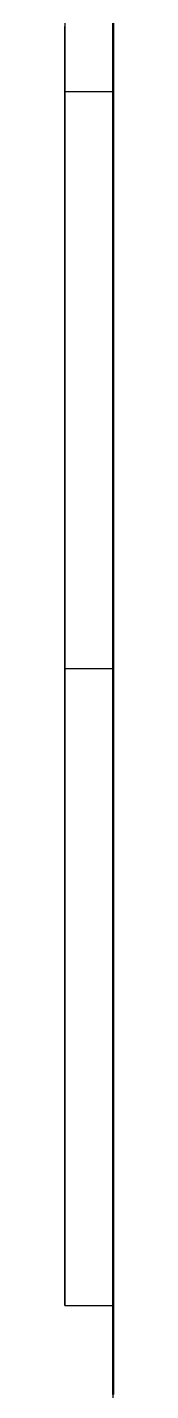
# Model space of a CAD drawing. Header units: millimetres. Extents: x 0 to 594, y 0 to 420.
# Drawn here: x 121 to 121.5, y 200.99 to 215.17 of the extents above; entities that cross this region are included whole.
import ezdxf

# ---------------------------------------------------------------- set-up
doc = ezdxf.new("R2010")
doc.units = ezdxf.units.MM
doc.linetypes.add('ISO02-TRAZOS', pattern=[3.75, 3, -0.75])
doc.layers.add('01-VISIBLE', color=7, linetype='CONTINUOUS', lineweight=50)
doc.layers.add('02-OCULTA', color=4, linetype='ISO02-TRAZOS', lineweight=25)

msp = doc.modelspace()

# ---------------------------------------------------------------- linework, layer by layer
at = {"layer": '01-VISIBLE'}
for points in [[(121.5, 215.211), (121.5, 215.16), (121.5, 215.11), (121.5, 215.06), (121.5, 215.01), (121.5, 214.96), (121.5, 214.91), (121.5, 214.86), (121.5, 214.809), (121.5, 214.759), (121.5, 214.709), (121.5, 214.659), (121.5, 214.609), (121.5, 214.559), (121.5, 214.509), (121.5, 214.458), (121.5, 214.408), (121.5, 214.358), (121.5, 214.308), (121.5, 214.258), (121.5, 214.208), (121.5, 214.158), (121.5, 214.107), (121.5, 214.057), (121.5, 214.007), (121.5, 213.957), (121.5, 213.907), (121.5, 213.857), (121.5, 213.807), (121.5, 213.756), (121.5, 213.706), (121.5, 213.656), (121.5, 213.606), (121.5, 213.556), (121.5, 213.506), (121.5, 213.456), (121.5, 213.405), (121.5, 213.355), (121.5, 213.305), (121.5, 213.255), (121.5, 213.205), (121.5, 213.155), (121.5, 213.105), (121.5, 213.054), (121.5, 213.004), (121.5, 212.954), (121.5, 212.904), (121.5, 212.854), (121.5, 212.804), (121.5, 212.754), (121.5, 212.703), (121.5, 212.653), (121.5, 212.603), (121.5, 212.553), (121.5, 212.503), (121.5, 212.453), (121.5, 212.403), (121.5, 212.352), (121.5, 212.302), (121.5, 212.252), (121.5, 212.202), (121.5, 212.152), (121.5, 212.102), (121.5, 212.052), (121.5, 212.001), (121.5, 211.951), (121.5, 211.901), (121.5, 211.851), (121.5, 211.801), (121.5, 211.751), (121.5, 211.701), (121.5, 211.65), (121.5, 211.6), (121.5, 211.55), (121.5, 211.5)], [(121.5, 211.5), (121.5, 211.45), (121.5, 211.4), (121.5, 211.35), (121.5, 211.3), (121.5, 211.25), (121.5, 211.2), (121.5, 211.15), (121.5, 211.1), (121.5, 211.05), (121.5, 211), (121.5, 210.95), (121.5, 210.9), (121.5, 210.85), (121.5, 210.8), (121.5, 210.75), (121.5, 210.7), (121.5, 210.65), (121.5, 210.6), (121.5, 210.55), (121.5, 210.5), (121.5, 210.45), (121.5, 210.4), (121.5, 210.35), (121.5, 210.3), (121.5, 210.25), (121.5, 210.2), (121.5, 210.15), (121.5, 210.1), (121.5, 210.05), (121.5, 210), (121.5, 209.95), (121.5, 209.9), (121.5, 209.85), (121.5, 209.8), (121.5, 209.75), (121.5, 209.7), (121.5, 209.65), (121.5, 209.6), (121.5, 209.55), (121.5, 209.5), (121.5, 209.45), (121.5, 209.4), (121.5, 209.35), (121.5, 209.3), (121.5, 209.25), (121.5, 209.2), (121.5, 209.15), (121.5, 209.1), (121.5, 209.05), (121.5, 209), (121.5, 208.95), (121.5, 208.9), (121.5, 208.85), (121.5, 208.8), (121.5, 208.75), (121.5, 208.7), (121.5, 208.65), (121.5, 208.6), (121.5, 208.55), (121.5, 208.5), (121.5, 208.45), (121.5, 208.4), (121.5, 208.35), (121.5, 208.3), (121.5, 208.25), (121.5, 208.2), (121.5, 208.15), (121.5, 208.1), (121.5, 208.05), (121.5, 208), (121.5, 207.95), (121.5, 207.9), (121.5, 207.85), (121.5, 207.8), (121.5, 207.75), (121.5, 207.7), (121.5, 207.65), (121.5, 207.6), (121.5, 207.55), (121.5, 207.5), (121.5, 207.45), (121.5, 207.4), (121.5, 207.35), (121.5, 207.3), (121.5, 207.25), (121.5, 207.2), (121.5, 207.15), (121.5, 207.1), (121.5, 207.05), (121.5, 207), (121.5, 206.95), (121.5, 206.9), (121.5, 206.85), (121.5, 206.8), (121.5, 206.75), (121.5, 206.7), (121.5, 206.65), (121.5, 206.6), (121.5, 206.55), (121.5, 206.5), (121.5, 206.45), (121.5, 206.4), (121.5, 206.35), (121.5, 206.3), (121.5, 206.25), (121.5, 206.2), (121.5, 206.15), (121.5, 206.1), (121.5, 206.05), (121.5, 206), (121.5, 205.95), (121.5, 205.9), (121.5, 205.85), (121.5, 205.8), (121.5, 205.75), (121.5, 205.7), (121.5, 205.65), (121.5, 205.6), (121.5, 205.55), (121.5, 205.5), (121.5, 205.45), (121.5, 205.4), (121.5, 205.35), (121.5, 205.3), (121.5, 205.25), (121.5, 205.2), (121.5, 205.15), (121.5, 205.1), (121.5, 205.05), (121.5, 205), (121.5, 204.95), (121.5, 204.9), (121.5, 204.85), (121.5, 204.8), (121.5, 204.75), (121.5, 204.7), (121.5, 204.65), (121.5, 204.6), (121.5, 204.55), (121.5, 204.5), (121.5, 204.45), (121.5, 204.4), (121.5, 204.35), (121.5, 204.3), (121.5, 204.25), (121.5, 204.2), (121.5, 204.15), (121.5, 204.1), (121.5, 204.05), (121.5, 204), (121.5, 203.95), (121.5, 203.9), (121.5, 203.85), (121.5, 203.8), (121.5, 203.75), (121.5, 203.7), (121.5, 203.65), (121.5, 203.6), (121.5, 203.55), (121.5, 203.5), (121.5, 203.45), (121.5, 203.4), (121.5, 203.35), (121.5, 203.3), (121.5, 203.25), (121.5, 203.2), (121.5, 203.15), (121.5, 203.1), (121.5, 203.05), (121.5, 203), (121.5, 202.95), (121.5, 202.9), (121.5, 202.85), (121.5, 202.8), (121.5, 202.75), (121.5, 202.7), (121.5, 202.65), (121.5, 202.6), (121.5, 202.55), (121.5, 202.5), (121.5, 202.45), (121.5, 202.4), (121.5, 202.35), (121.5, 202.3), (121.5, 202.25), (121.5, 202.2), (121.5, 202.15), (121.5, 202.1), (121.5, 202.05), (121.5, 202), (121.5, 201.95), (121.5, 201.9), (121.5, 201.85), (121.5, 201.8), (121.5, 201.75), (121.5, 201.7), (121.5, 201.65), (121.5, 201.6), (121.5, 201.55), (121.5, 201.5), (121.5, 201.45), (121.5, 201.4), (121.5, 201.35), (121.5, 201.3), (121.5, 201.25), (121.5, 201.2), (121.5, 201.15), (121.5, 201.1), (121.5, 201.05), (121.5, 201), (121.5, 200.95)]]:
    msp.add_lwpolyline(points, dxfattribs=at)
at = {"layer": '02-OCULTA'}
for p, q in [((121, 214.5), (121.5, 214.5)), ((121, 208.5), (121.5, 208.5)), ((121, 201.875), (121.5, 201.875))]:
    msp.add_line(p, q, dxfattribs=at)
for points in [[(121, 215.21), (121, 215.16), (121, 215.109), (121, 215.059), (121, 215.009), (121, 214.959), (121, 214.909), (121, 214.859), (121, 214.809), (121, 214.758), (121, 214.708), (121, 214.658), (121, 214.608), (121, 214.558), (121, 214.508), (121, 214.458), (121, 214.408), (121, 214.357), (121, 214.307), (121, 214.257), (121, 214.207), (121, 214.157), (121, 214.107), (121, 214.057), (121, 214.007), (121, 213.956), (121, 213.906), (121, 213.856), (121, 213.806), (121, 213.756), (121, 213.706), (121, 213.656), (121, 213.605), (121, 213.555), (121, 213.505), (121, 213.455), (121, 213.405), (121, 213.355), (121, 213.305), (121, 213.255), (121, 213.204), (121, 213.154), (121, 213.104), (121, 213.054), (121, 213.004), (121, 212.954), (121, 212.904), (121, 212.854), (121, 212.803), (121, 212.753), (121, 212.703), (121, 212.653), (121, 212.603), (121, 212.553), (121, 212.503), (121, 212.452), (121, 212.402), (121, 212.352), (121, 212.302), (121, 212.252), (121, 212.202), (121, 212.152), (121, 212.102), (121, 212.051), (121, 212.001), (121, 211.951), (121, 211.901), (121, 211.851), (121, 211.801), (121, 211.751), (121, 211.701), (121, 211.65), (121, 211.6), (121, 211.55), (121, 211.5)], [(121, 201.875), (121, 201.925), (121, 201.975), (121, 202.025), (121, 202.075), (121, 202.125), (121, 202.175), (121, 202.225), (121, 202.275), (121, 202.325), (121, 202.375), (121, 202.425), (121, 202.475), (121, 202.525), (121, 202.575), (121, 202.625), (121, 202.675), (121, 202.725), (121, 202.775), (121, 202.825), (121, 202.875), (121, 202.925), (121, 202.975), (121, 203.025), (121, 203.075), (121, 203.125), (121, 203.175), (121, 203.225), (121, 203.275), (121, 203.325), (121, 203.375), (121, 203.425), (121, 203.475), (121, 203.525), (121, 203.575), (121, 203.625), (121, 203.675), (121, 203.725), (121, 203.775), (121, 203.825), (121, 203.875), (121, 203.925), (121, 203.975), (121, 204.025), (121, 204.075), (121, 204.125), (121, 204.175), (121, 204.225), (121, 204.275), (121, 204.325), (121, 204.375), (121, 204.425), (121, 204.475), (121, 204.525), (121, 204.575), (121, 204.625), (121, 204.675), (121, 204.725), (121, 204.775), (121, 204.825), (121, 204.875), (121, 204.925), (121, 204.975), (121, 205.025), (121, 205.075), (121, 205.125), (121, 205.175), (121, 205.225), (121, 205.275), (121, 205.325), (121, 205.375), (121, 205.425), (121, 205.475), (121, 205.525), (121, 205.575), (121, 205.625), (121, 205.675), (121, 205.725), (121, 205.775), (121, 205.825), (121, 205.875), (121, 205.925), (121, 205.975), (121, 206.025), (121, 206.075), (121, 206.125), (121, 206.175), (121, 206.225), (121, 206.275), (121, 206.325), (121, 206.375), (121, 206.425), (121, 206.475), (121, 206.525), (121, 206.575), (121, 206.625), (121, 206.675), (121, 206.725), (121, 206.775), (121, 206.825), (121, 206.875), (121, 206.925), (121, 206.975), (121, 207.025), (121, 207.075), (121, 207.125), (121, 207.175), (121, 207.225), (121, 207.275), (121, 207.325), (121, 207.375), (121, 207.425), (121, 207.475), (121, 207.525), (121, 207.575), (121, 207.625), (121, 207.675), (121, 207.725), (121, 207.775), (121, 207.825), (121, 207.875), (121, 207.925), (121, 207.975), (121, 208.025), (121, 208.075), (121, 208.125), (121, 208.175), (121, 208.225), (121, 208.275), (121, 208.325), (121, 208.375), (121, 208.425), (121, 208.475), (121, 208.525), (121, 208.575), (121, 208.625), (121, 208.675), (121, 208.725), (121, 208.775), (121, 208.825), (121, 208.875), (121, 208.925), (121, 208.975), (121, 209.025), (121, 209.075), (121, 209.125), (121, 209.175), (121, 209.225), (121, 209.275), (121, 209.325), (121, 209.375), (121, 209.425), (121, 209.475), (121, 209.525), (121, 209.575), (121, 209.625), (121, 209.675), (121, 209.725), (121, 209.775), (121, 209.825), (121, 209.875), (121, 209.925), (121, 209.975), (121, 210.025), (121, 210.075), (121, 210.125), (121, 210.175), (121, 210.225), (121, 210.275), (121, 210.325), (121, 210.375), (121, 210.425), (121, 210.475), (121, 210.525), (121, 210.575), (121, 210.625), (121, 210.675), (121, 210.725), (121, 210.775), (121, 210.825), (121, 210.875), (121, 210.925), (121, 210.975), (121, 211.025), (121, 211.075), (121, 211.125), (121, 211.175), (121, 211.225), (121, 211.275), (121, 211.325), (121, 211.375), (121, 211.425), (121, 211.475), (121, 211.525), (121, 211.575), (121, 211.625), (121, 211.675), (121, 211.725), (121, 211.775), (121, 211.825), (121, 211.875), (121, 211.925), (121, 211.975), (121, 212.025), (121, 212.075), (121, 212.125), (121, 212.175), (121, 212.225), (121, 212.275), (121, 212.325), (121, 212.375), (121, 212.425), (121, 212.475), (121, 212.525), (121, 212.575), (121, 212.625), (121, 212.675), (121, 212.725), (121, 212.775), (121, 212.825), (121, 212.875), (121, 212.925), (121, 212.975), (121, 213.025), (121, 213.075), (121, 213.125), (121, 213.175), (121, 213.225), (121, 213.275), (121, 213.325), (121, 213.375), (121, 213.425), (121, 213.475), (121, 213.525), (121, 213.575), (121, 213.625), (121, 213.675), (121, 213.725), (121, 213.775), (121, 213.825), (121, 213.875), (121, 213.925), (121, 213.975), (121, 214.025), (121, 214.075), (121, 214.125), (121, 214.175), (121, 214.225), (121, 214.275), (121, 214.325), (121, 214.375), (121, 214.425), (121, 214.475), (121, 214.525), (121, 214.575), (121, 214.625), (121, 214.675), (121, 214.725), (121, 214.775), (121, 214.825), (121, 214.875), (121, 214.925), (121, 214.975), (121, 215.025), (121, 215.075), (121, 215.125), (121, 215.175)], [(121.5, 215.21), (121.5, 215.16), (121.5, 215.109), (121.5, 215.059), (121.5, 215.009), (121.5, 214.959), (121.5, 214.909), (121.5, 214.859), (121.5, 214.809), (121.5, 214.758), (121.5, 214.708), (121.5, 214.658), (121.5, 214.608), (121.5, 214.558), (121.5, 214.508), (121.5, 214.458), (121.5, 214.408), (121.5, 214.357), (121.5, 214.307), (121.5, 214.257), (121.5, 214.207), (121.5, 214.157), (121.5, 214.107), (121.5, 214.057), (121.5, 214.007), (121.5, 213.956), (121.5, 213.906), (121.5, 213.856), (121.5, 213.806), (121.5, 213.756), (121.5, 213.706), (121.5, 213.656), (121.5, 213.605), (121.5, 213.555), (121.5, 213.505), (121.5, 213.455), (121.5, 213.405), (121.5, 213.355), (121.5, 213.305), (121.5, 213.255), (121.5, 213.204), (121.5, 213.154), (121.5, 213.104), (121.5, 213.054), (121.5, 213.004), (121.5, 212.954), (121.5, 212.904), (121.5, 212.854), (121.5, 212.803), (121.5, 212.753), (121.5, 212.703), (121.5, 212.653), (121.5, 212.603), (121.5, 212.553), (121.5, 212.503), (121.5, 212.452), (121.5, 212.402), (121.5, 212.352), (121.5, 212.302), (121.5, 212.252), (121.5, 212.202), (121.5, 212.152), (121.5, 212.102), (121.5, 212.051), (121.5, 212.001), (121.5, 211.951), (121.5, 211.901), (121.5, 211.851), (121.5, 211.801), (121.5, 211.751), (121.5, 211.701), (121.5, 211.65), (121.5, 211.6), (121.5, 211.55), (121.5, 211.5)], [(121.5, 200.912), (121.5, 201), (121.5, 201.087), (121.5, 201.175), (121.5, 201.262), (121.5, 201.35), (121.5, 201.437), (121.5, 201.525), (121.5, 201.612), (121.5, 201.7), (121.5, 201.787), (121.5, 201.875), (121.5, 201.962), (121.5, 202.05), (121.5, 202.137), (121.5, 202.225), (121.5, 202.312), (121.5, 202.4), (121.5, 202.487), (121.5, 202.575), (121.5, 202.662), (121.5, 202.75), (121.5, 202.837), (121.5, 202.925), (121.5, 203.012), (121.5, 203.1), (121.5, 203.187), (121.5, 203.275), (121.5, 203.362), (121.5, 203.45), (121.5, 203.537), (121.5, 203.625), (121.5, 203.712), (121.5, 203.8), (121.5, 203.887), (121.5, 203.975), (121.5, 204.062), (121.5, 204.15), (121.5, 204.237), (121.5, 204.325), (121.5, 204.412), (121.5, 204.5), (121.5, 204.587), (121.5, 204.675), (121.5, 204.762), (121.5, 204.85), (121.5, 204.937), (121.5, 205.025), (121.5, 205.112), (121.5, 205.2), (121.5, 205.287), (121.5, 205.375), (121.5, 205.462), (121.5, 205.55), (121.5, 205.637), (121.5, 205.725), (121.5, 205.812), (121.5, 205.9), (121.5, 205.987), (121.5, 206.075), (121.5, 206.162), (121.5, 206.25), (121.5, 206.337), (121.5, 206.425), (121.5, 206.512), (121.5, 206.6), (121.5, 206.687), (121.5, 206.775), (121.5, 206.862), (121.5, 206.95), (121.5, 207.037), (121.5, 207.125), (121.5, 207.212), (121.5, 207.3), (121.5, 207.387), (121.5, 207.475), (121.5, 207.562), (121.5, 207.65), (121.5, 207.737), (121.5, 207.825), (121.5, 207.912), (121.5, 208), (121.5, 208.087), (121.5, 208.175), (121.5, 208.262), (121.5, 208.35), (121.5, 208.437), (121.5, 208.525), (121.5, 208.612), (121.5, 208.7), (121.5, 208.787), (121.5, 208.875), (121.5, 208.962), (121.5, 209.05), (121.5, 209.137), (121.5, 209.225), (121.5, 209.312), (121.5, 209.4), (121.5, 209.487), (121.5, 209.575), (121.5, 209.662), (121.5, 209.75), (121.5, 209.837), (121.5, 209.925), (121.5, 210.012), (121.5, 210.1), (121.5, 210.187), (121.5, 210.275), (121.5, 210.362), (121.5, 210.45), (121.5, 210.537), (121.5, 210.625), (121.5, 210.712), (121.5, 210.8), (121.5, 210.887), (121.5, 210.975), (121.5, 211.062), (121.5, 211.15), (121.5, 211.237), (121.5, 211.325), (121.5, 211.412), (121.5, 211.5), (121.5, 211.587), (121.5, 211.675), (121.5, 211.762), (121.5, 211.85), (121.5, 211.937), (121.5, 212.025), (121.5, 212.112), (121.5, 212.2), (121.5, 212.287), (121.5, 212.375), (121.5, 212.462), (121.5, 212.55), (121.5, 212.637), (121.5, 212.725), (121.5, 212.812), (121.5, 212.9), (121.5, 212.987), (121.5, 213.075), (121.5, 213.162), (121.5, 213.25), (121.5, 213.337), (121.5, 213.425), (121.5, 213.512), (121.5, 213.6), (121.5, 213.687), (121.5, 213.775), (121.5, 213.862), (121.5, 213.95), (121.5, 214.037), (121.5, 214.125), (121.5, 214.212), (121.5, 214.3), (121.5, 214.387), (121.5, 214.475), (121.5, 214.562), (121.5, 214.65), (121.5, 214.737), (121.5, 214.825), (121.5, 214.912), (121.5, 215), (121.5, 215.087), (121.5, 215.175)], [(121.5, 201.875), (121.5, 201.925), (121.5, 201.975), (121.5, 202.025), (121.5, 202.075), (121.5, 202.125), (121.5, 202.175), (121.5, 202.225), (121.5, 202.275), (121.5, 202.325), (121.5, 202.375), (121.5, 202.425), (121.5, 202.475), (121.5, 202.525), (121.5, 202.575), (121.5, 202.625), (121.5, 202.675), (121.5, 202.725), (121.5, 202.775), (121.5, 202.825), (121.5, 202.875), (121.5, 202.925), (121.5, 202.975), (121.5, 203.025), (121.5, 203.075), (121.5, 203.125), (121.5, 203.175), (121.5, 203.225), (121.5, 203.275), (121.5, 203.325), (121.5, 203.375), (121.5, 203.425), (121.5, 203.475), (121.5, 203.525), (121.5, 203.575), (121.5, 203.625), (121.5, 203.675), (121.5, 203.725), (121.5, 203.775), (121.5, 203.825), (121.5, 203.875), (121.5, 203.925), (121.5, 203.975), (121.5, 204.025), (121.5, 204.075), (121.5, 204.125), (121.5, 204.175), (121.5, 204.225), (121.5, 204.275), (121.5, 204.325), (121.5, 204.375), (121.5, 204.425), (121.5, 204.475), (121.5, 204.525), (121.5, 204.575), (121.5, 204.625), (121.5, 204.675), (121.5, 204.725), (121.5, 204.775), (121.5, 204.825), (121.5, 204.875), (121.5, 204.925), (121.5, 204.975), (121.5, 205.025), (121.5, 205.075), (121.5, 205.125), (121.5, 205.175), (121.5, 205.225), (121.5, 205.275), (121.5, 205.325), (121.5, 205.375), (121.5, 205.425), (121.5, 205.475), (121.5, 205.525), (121.5, 205.575), (121.5, 205.625), (121.5, 205.675), (121.5, 205.725), (121.5, 205.775), (121.5, 205.825), (121.5, 205.875), (121.5, 205.925), (121.5, 205.975), (121.5, 206.025), (121.5, 206.075), (121.5, 206.125), (121.5, 206.175), (121.5, 206.225), (121.5, 206.275), (121.5, 206.325), (121.5, 206.375), (121.5, 206.425), (121.5, 206.475), (121.5, 206.525), (121.5, 206.575), (121.5, 206.625), (121.5, 206.675), (121.5, 206.725), (121.5, 206.775), (121.5, 206.825), (121.5, 206.875), (121.5, 206.925), (121.5, 206.975), (121.5, 207.025), (121.5, 207.075), (121.5, 207.125), (121.5, 207.175), (121.5, 207.225), (121.5, 207.275), (121.5, 207.325), (121.5, 207.375), (121.5, 207.425), (121.5, 207.475), (121.5, 207.525), (121.5, 207.575), (121.5, 207.625), (121.5, 207.675), (121.5, 207.725), (121.5, 207.775), (121.5, 207.825), (121.5, 207.875), (121.5, 207.925), (121.5, 207.975), (121.5, 208.025), (121.5, 208.075), (121.5, 208.125), (121.5, 208.175), (121.5, 208.225), (121.5, 208.275), (121.5, 208.325), (121.5, 208.375), (121.5, 208.425), (121.5, 208.475), (121.5, 208.525), (121.5, 208.575), (121.5, 208.625), (121.5, 208.675), (121.5, 208.725), (121.5, 208.775), (121.5, 208.825), (121.5, 208.875), (121.5, 208.925), (121.5, 208.975), (121.5, 209.025), (121.5, 209.075), (121.5, 209.125), (121.5, 209.175), (121.5, 209.225), (121.5, 209.275), (121.5, 209.325), (121.5, 209.375), (121.5, 209.425), (121.5, 209.475), (121.5, 209.525), (121.5, 209.575), (121.5, 209.625), (121.5, 209.675), (121.5, 209.725), (121.5, 209.775), (121.5, 209.825), (121.5, 209.875), (121.5, 209.925), (121.5, 209.975), (121.5, 210.025), (121.5, 210.075), (121.5, 210.125), (121.5, 210.175), (121.5, 210.225), (121.5, 210.275), (121.5, 210.325), (121.5, 210.375), (121.5, 210.425), (121.5, 210.475), (121.5, 210.525), (121.5, 210.575), (121.5, 210.625), (121.5, 210.675), (121.5, 210.725), (121.5, 210.775), (121.5, 210.825), (121.5, 210.875), (121.5, 210.925), (121.5, 210.975), (121.5, 211.025), (121.5, 211.075), (121.5, 211.125), (121.5, 211.175), (121.5, 211.225), (121.5, 211.275), (121.5, 211.325), (121.5, 211.375), (121.5, 211.425), (121.5, 211.475), (121.5, 211.525), (121.5, 211.575), (121.5, 211.625), (121.5, 211.675), (121.5, 211.725), (121.5, 211.775), (121.5, 211.825), (121.5, 211.875), (121.5, 211.925), (121.5, 211.975), (121.5, 212.025), (121.5, 212.075), (121.5, 212.125), (121.5, 212.175), (121.5, 212.225), (121.5, 212.275), (121.5, 212.325), (121.5, 212.375), (121.5, 212.425), (121.5, 212.475), (121.5, 212.525), (121.5, 212.575), (121.5, 212.625), (121.5, 212.675), (121.5, 212.725), (121.5, 212.775), (121.5, 212.825), (121.5, 212.875), (121.5, 212.925), (121.5, 212.975), (121.5, 213.025), (121.5, 213.075), (121.5, 213.125), (121.5, 213.175), (121.5, 213.225), (121.5, 213.275), (121.5, 213.325), (121.5, 213.375), (121.5, 213.425), (121.5, 213.475), (121.5, 213.525), (121.5, 213.575), (121.5, 213.625), (121.5, 213.675), (121.5, 213.725), (121.5, 213.775), (121.5, 213.825), (121.5, 213.875), (121.5, 213.925), (121.5, 213.975), (121.5, 214.025), (121.5, 214.075), (121.5, 214.125), (121.5, 214.175), (121.5, 214.225), (121.5, 214.275), (121.5, 214.325), (121.5, 214.375), (121.5, 214.425), (121.5, 214.475), (121.5, 214.525), (121.5, 214.575), (121.5, 214.625), (121.5, 214.675), (121.5, 214.725), (121.5, 214.775), (121.5, 214.825), (121.5, 214.875), (121.5, 214.925), (121.5, 214.975), (121.5, 215.025), (121.5, 215.075), (121.5, 215.125), (121.5, 215.175)], [(121, 208.5), (121, 208.55), (121, 208.6), (121, 208.65), (121, 208.7), (121, 208.75), (121, 208.8), (121, 208.85), (121, 208.9), (121, 208.95), (121, 209), (121, 209.05), (121, 209.1), (121, 209.15), (121, 209.2), (121, 209.25), (121, 209.3), (121, 209.35), (121, 209.4), (121, 209.45), (121, 209.5), (121, 209.55), (121, 209.6), (121, 209.65), (121, 209.7), (121, 209.75), (121, 209.8), (121, 209.85), (121, 209.9), (121, 209.95), (121, 210), (121, 210.05), (121, 210.1), (121, 210.15), (121, 210.2), (121, 210.25), (121, 210.3), (121, 210.35), (121, 210.4), (121, 210.45), (121, 210.5), (121, 210.55), (121, 210.6), (121, 210.65), (121, 210.7), (121, 210.75), (121, 210.8), (121, 210.85), (121, 210.9), (121, 210.95), (121, 211), (121, 211.05), (121, 211.1), (121, 211.15), (121, 211.2), (121, 211.25), (121, 211.3), (121, 211.35), (121, 211.4), (121, 211.45), (121, 211.5), (121, 211.55), (121, 211.6), (121, 211.65), (121, 211.7), (121, 211.75), (121, 211.8), (121, 211.85), (121, 211.9), (121, 211.95), (121, 212), (121, 212.05), (121, 212.1), (121, 212.15), (121, 212.2), (121, 212.25), (121, 212.3), (121, 212.35), (121, 212.4), (121, 212.45), (121, 212.5), (121, 212.55), (121, 212.6), (121, 212.65), (121, 212.7), (121, 212.75), (121, 212.8), (121, 212.85), (121, 212.9), (121, 212.95), (121, 213), (121, 213.05), (121, 213.1), (121, 213.15), (121, 213.2), (121, 213.25), (121, 213.3), (121, 213.35), (121, 213.4), (121, 213.45), (121, 213.5), (121, 213.55), (121, 213.6), (121, 213.65), (121, 213.7), (121, 213.75), (121, 213.8), (121, 213.85), (121, 213.9), (121, 213.95), (121, 214), (121, 214.05), (121, 214.1), (121, 214.15), (121, 214.2), (121, 214.25), (121, 214.3), (121, 214.35), (121, 214.4), (121, 214.45), (121, 214.5)], [(121, 214.5), (121, 214.45), (121, 214.4), (121, 214.35), (121, 214.3), (121, 214.25), (121, 214.2), (121, 214.15), (121, 214.1), (121, 214.05), (121, 214), (121, 213.95), (121, 213.9), (121, 213.85), (121, 213.8), (121, 213.75), (121, 213.7), (121, 213.65), (121, 213.6), (121, 213.55), (121, 213.5), (121, 213.45), (121, 213.4), (121, 213.35), (121, 213.3), (121, 213.25), (121, 213.2), (121, 213.15), (121, 213.1), (121, 213.05), (121, 213), (121, 212.95), (121, 212.9), (121, 212.85), (121, 212.8), (121, 212.75), (121, 212.7), (121, 212.65), (121, 212.6), (121, 212.55), (121, 212.5), (121, 212.45), (121, 212.4), (121, 212.35), (121, 212.3), (121, 212.25), (121, 212.2), (121, 212.15), (121, 212.1), (121, 212.05), (121, 212), (121, 211.95), (121, 211.9), (121, 211.85), (121, 211.8), (121, 211.75), (121, 211.7), (121, 211.65), (121, 211.6), (121, 211.55), (121, 211.5)], [(121.5, 208.5), (121.5, 208.55), (121.5, 208.6), (121.5, 208.65), (121.5, 208.7), (121.5, 208.75), (121.5, 208.8), (121.5, 208.85), (121.5, 208.9), (121.5, 208.95), (121.5, 209), (121.5, 209.05), (121.5, 209.1), (121.5, 209.15), (121.5, 209.2), (121.5, 209.25), (121.5, 209.3), (121.5, 209.35), (121.5, 209.4), (121.5, 209.45), (121.5, 209.5), (121.5, 209.55), (121.5, 209.6), (121.5, 209.65), (121.5, 209.7), (121.5, 209.75), (121.5, 209.8), (121.5, 209.85), (121.5, 209.9), (121.5, 209.95), (121.5, 210), (121.5, 210.05), (121.5, 210.1), (121.5, 210.15), (121.5, 210.2), (121.5, 210.25), (121.5, 210.3), (121.5, 210.35), (121.5, 210.4), (121.5, 210.45), (121.5, 210.5), (121.5, 210.55), (121.5, 210.6), (121.5, 210.65), (121.5, 210.7), (121.5, 210.75), (121.5, 210.8), (121.5, 210.85), (121.5, 210.9), (121.5, 210.95), (121.5, 211), (121.5, 211.05), (121.5, 211.1), (121.5, 211.15), (121.5, 211.2), (121.5, 211.25), (121.5, 211.3), (121.5, 211.35), (121.5, 211.4), (121.5, 211.45), (121.5, 211.5), (121.5, 211.55), (121.5, 211.6), (121.5, 211.65), (121.5, 211.7), (121.5, 211.75), (121.5, 211.8), (121.5, 211.85), (121.5, 211.9), (121.5, 211.95), (121.5, 212), (121.5, 212.05), (121.5, 212.1), (121.5, 212.15), (121.5, 212.2), (121.5, 212.25), (121.5, 212.3), (121.5, 212.35), (121.5, 212.4), (121.5, 212.45), (121.5, 212.5), (121.5, 212.55), (121.5, 212.6), (121.5, 212.65), (121.5, 212.7), (121.5, 212.75), (121.5, 212.8), (121.5, 212.85), (121.5, 212.9), (121.5, 212.95), (121.5, 213), (121.5, 213.05), (121.5, 213.1), (121.5, 213.15), (121.5, 213.2), (121.5, 213.25), (121.5, 213.3), (121.5, 213.35), (121.5, 213.4), (121.5, 213.45), (121.5, 213.5), (121.5, 213.55), (121.5, 213.6), (121.5, 213.65), (121.5, 213.7), (121.5, 213.75), (121.5, 213.8), (121.5, 213.85), (121.5, 213.9), (121.5, 213.95), (121.5, 214), (121.5, 214.05), (121.5, 214.1), (121.5, 214.15), (121.5, 214.2), (121.5, 214.25), (121.5, 214.3), (121.5, 214.35), (121.5, 214.4), (121.5, 214.45), (121.5, 214.5)], [(121.5, 214.5), (121.5, 214.45), (121.5, 214.4), (121.5, 214.35), (121.5, 214.3), (121.5, 214.25), (121.5, 214.2), (121.5, 214.15), (121.5, 214.1), (121.5, 214.05), (121.5, 214), (121.5, 213.95), (121.5, 213.9), (121.5, 213.85), (121.5, 213.8), (121.5, 213.75), (121.5, 213.7), (121.5, 213.65), (121.5, 213.6), (121.5, 213.55), (121.5, 213.5), (121.5, 213.45), (121.5, 213.4), (121.5, 213.35), (121.5, 213.3), (121.5, 213.25), (121.5, 213.2), (121.5, 213.15), (121.5, 213.1), (121.5, 213.05), (121.5, 213), (121.5, 212.95), (121.5, 212.9), (121.5, 212.85), (121.5, 212.8), (121.5, 212.75), (121.5, 212.7), (121.5, 212.65), (121.5, 212.6), (121.5, 212.55), (121.5, 212.5), (121.5, 212.45), (121.5, 212.4), (121.5, 212.35), (121.5, 212.3), (121.5, 212.25), (121.5, 212.2), (121.5, 212.15), (121.5, 212.1), (121.5, 212.05), (121.5, 212), (121.5, 211.95), (121.5, 211.9), (121.5, 211.85), (121.5, 211.8), (121.5, 211.75), (121.5, 211.7), (121.5, 211.65), (121.5, 211.6), (121.5, 211.55), (121.5, 211.5)], [(121, 211.5), (121, 211.45), (121, 211.4), (121, 211.35), (121, 211.299), (121, 211.249), (121, 211.199), (121, 211.149), (121, 211.099), (121, 211.049), (121, 210.999), (121, 210.949), (121, 210.898), (121, 210.848), (121, 210.798), (121, 210.748), (121, 210.698), (121, 210.648), (121, 210.598), (121, 210.548), (121, 210.497), (121, 210.447), (121, 210.397), (121, 210.347), (121, 210.297), (121, 210.247), (121, 210.197), (121, 210.146), (121, 210.096), (121, 210.046), (121, 209.996), (121, 209.946), (121, 209.896), (121, 209.846), (121, 209.796), (121, 209.745), (121, 209.695), (121, 209.645), (121, 209.595), (121, 209.545), (121, 209.495), (121, 209.445), (121, 209.395), (121, 209.344), (121, 209.294), (121, 209.244), (121, 209.194), (121, 209.144), (121, 209.094), (121, 209.044), (121, 208.993), (121, 208.943), (121, 208.893), (121, 208.843), (121, 208.793), (121, 208.743), (121, 208.693), (121, 208.643), (121, 208.592), (121, 208.542), (121, 208.492), (121, 208.442), (121, 208.392), (121, 208.342), (121, 208.292), (121, 208.242), (121, 208.191), (121, 208.141), (121, 208.091), (121, 208.041), (121, 207.991), (121, 207.941), (121, 207.891), (121, 207.84), (121, 207.79), (121, 207.74), (121, 207.69), (121, 207.64), (121, 207.59), (121, 207.54), (121, 207.49), (121, 207.439), (121, 207.389), (121, 207.339), (121, 207.289), (121, 207.239), (121, 207.189), (121, 207.139), (121, 207.089), (121, 207.038), (121, 206.988), (121, 206.938), (121, 206.888), (121, 206.838), (121, 206.788), (121, 206.738), (121, 206.687), (121, 206.637), (121, 206.587), (121, 206.537), (121, 206.487), (121, 206.437), (121, 206.387), (121, 206.337), (121, 206.286), (121, 206.236), (121, 206.186), (121, 206.136), (121, 206.086), (121, 206.036), (121, 205.986), (121, 205.936), (121, 205.885), (121, 205.835), (121, 205.785), (121, 205.735), (121, 205.685), (121, 205.635), (121, 205.585), (121, 205.535), (121, 205.484), (121, 205.434), (121, 205.384), (121, 205.334), (121, 205.284), (121, 205.234), (121, 205.184), (121, 205.133), (121, 205.083), (121, 205.033), (121, 204.983), (121, 204.933), (121, 204.883), (121, 204.833), (121, 204.783), (121, 204.732), (121, 204.682), (121, 204.632), (121, 204.582), (121, 204.532), (121, 204.482), (121, 204.432), (121, 204.382), (121, 204.331), (121, 204.281), (121, 204.231), (121, 204.181), (121, 204.131), (121, 204.081), (121, 204.031), (121, 203.98), (121, 203.93), (121, 203.88), (121, 203.83), (121, 203.78), (121, 203.73), (121, 203.68), (121, 203.63), (121, 203.579), (121, 203.529), (121, 203.479), (121, 203.429), (121, 203.379), (121, 203.329), (121, 203.279), (121, 203.229), (121, 203.178), (121, 203.128), (121, 203.078), (121, 203.028), (121, 202.978), (121, 202.928), (121, 202.878), (121, 202.827), (121, 202.777), (121, 202.727), (121, 202.677), (121, 202.627), (121, 202.577), (121, 202.527), (121, 202.477), (121, 202.426), (121, 202.376), (121, 202.326), (121, 202.276), (121, 202.226), (121, 202.176), (121, 202.126), (121, 202.076), (121, 202.025), (121, 201.975), (121, 201.925), (121, 201.875)], [(121, 211.5), (121, 211.45), (121, 211.4), (121, 211.35), (121, 211.3), (121, 211.25), (121, 211.2), (121, 211.15), (121, 211.1), (121, 211.05), (121, 211), (121, 210.95), (121, 210.9), (121, 210.85), (121, 210.8), (121, 210.75), (121, 210.7), (121, 210.65), (121, 210.6), (121, 210.55), (121, 210.5), (121, 210.45), (121, 210.4), (121, 210.35), (121, 210.3), (121, 210.25), (121, 210.2), (121, 210.15), (121, 210.1), (121, 210.05), (121, 210), (121, 209.95), (121, 209.9), (121, 209.85), (121, 209.8), (121, 209.75), (121, 209.7), (121, 209.65), (121, 209.6), (121, 209.55), (121, 209.5), (121, 209.45), (121, 209.4), (121, 209.35), (121, 209.3), (121, 209.25), (121, 209.2), (121, 209.15), (121, 209.1), (121, 209.05), (121, 209), (121, 208.95), (121, 208.9), (121, 208.85), (121, 208.8), (121, 208.75), (121, 208.7), (121, 208.65), (121, 208.6), (121, 208.55), (121, 208.5)], [(121.5, 211.5), (121.5, 211.45), (121.5, 211.4), (121.5, 211.35), (121.5, 211.299), (121.5, 211.249), (121.5, 211.199), (121.5, 211.149), (121.5, 211.099), (121.5, 211.049), (121.5, 210.999), (121.5, 210.949), (121.5, 210.898), (121.5, 210.848), (121.5, 210.798), (121.5, 210.748), (121.5, 210.698), (121.5, 210.648), (121.5, 210.598), (121.5, 210.548), (121.5, 210.497), (121.5, 210.447), (121.5, 210.397), (121.5, 210.347), (121.5, 210.297), (121.5, 210.247), (121.5, 210.197), (121.5, 210.146), (121.5, 210.096), (121.5, 210.046), (121.5, 209.996), (121.5, 209.946), (121.5, 209.896), (121.5, 209.846), (121.5, 209.796), (121.5, 209.745), (121.5, 209.695), (121.5, 209.645), (121.5, 209.595), (121.5, 209.545), (121.5, 209.495), (121.5, 209.445), (121.5, 209.395), (121.5, 209.344), (121.5, 209.294), (121.5, 209.244), (121.5, 209.194), (121.5, 209.144), (121.5, 209.094), (121.5, 209.044), (121.5, 208.993), (121.5, 208.943), (121.5, 208.893), (121.5, 208.843), (121.5, 208.793), (121.5, 208.743), (121.5, 208.693), (121.5, 208.643), (121.5, 208.592), (121.5, 208.542), (121.5, 208.492), (121.5, 208.442), (121.5, 208.392), (121.5, 208.342), (121.5, 208.292), (121.5, 208.242), (121.5, 208.191), (121.5, 208.141), (121.5, 208.091), (121.5, 208.041), (121.5, 207.991), (121.5, 207.941), (121.5, 207.891), (121.5, 207.84), (121.5, 207.79), (121.5, 207.74), (121.5, 207.69), (121.5, 207.64), (121.5, 207.59), (121.5, 207.54), (121.5, 207.49), (121.5, 207.439), (121.5, 207.389), (121.5, 207.339), (121.5, 207.289), (121.5, 207.239), (121.5, 207.189), (121.5, 207.139), (121.5, 207.089), (121.5, 207.038), (121.5, 206.988), (121.5, 206.938), (121.5, 206.888), (121.5, 206.838), (121.5, 206.788), (121.5, 206.738), (121.5, 206.687), (121.5, 206.637), (121.5, 206.587), (121.5, 206.537), (121.5, 206.487), (121.5, 206.437), (121.5, 206.387), (121.5, 206.337), (121.5, 206.286), (121.5, 206.236), (121.5, 206.186), (121.5, 206.136), (121.5, 206.086), (121.5, 206.036), (121.5, 205.986), (121.5, 205.936), (121.5, 205.885), (121.5, 205.835), (121.5, 205.785), (121.5, 205.735), (121.5, 205.685), (121.5, 205.635), (121.5, 205.585), (121.5, 205.535), (121.5, 205.484), (121.5, 205.434), (121.5, 205.384), (121.5, 205.334), (121.5, 205.284), (121.5, 205.234), (121.5, 205.184), (121.5, 205.133), (121.5, 205.083), (121.5, 205.033), (121.5, 204.983), (121.5, 204.933), (121.5, 204.883), (121.5, 204.833), (121.5, 204.783), (121.5, 204.732), (121.5, 204.682), (121.5, 204.632), (121.5, 204.582), (121.5, 204.532), (121.5, 204.482), (121.5, 204.432), (121.5, 204.382), (121.5, 204.331), (121.5, 204.281), (121.5, 204.231), (121.5, 204.181), (121.5, 204.131), (121.5, 204.081), (121.5, 204.031), (121.5, 203.98), (121.5, 203.93), (121.5, 203.88), (121.5, 203.83), (121.5, 203.78), (121.5, 203.73), (121.5, 203.68), (121.5, 203.63), (121.5, 203.579), (121.5, 203.529), (121.5, 203.479), (121.5, 203.429), (121.5, 203.379), (121.5, 203.329), (121.5, 203.279), (121.5, 203.229), (121.5, 203.178), (121.5, 203.128), (121.5, 203.078), (121.5, 203.028), (121.5, 202.978), (121.5, 202.928), (121.5, 202.878), (121.5, 202.827), (121.5, 202.777), (121.5, 202.727), (121.5, 202.677), (121.5, 202.627), (121.5, 202.577), (121.5, 202.527), (121.5, 202.477), (121.5, 202.426), (121.5, 202.376), (121.5, 202.326), (121.5, 202.276), (121.5, 202.226), (121.5, 202.176), (121.5, 202.126), (121.5, 202.076), (121.5, 202.025), (121.5, 201.975), (121.5, 201.925), (121.5, 201.875)], [(121.5, 211.5), (121.5, 211.45), (121.5, 211.4), (121.5, 211.35), (121.5, 211.3), (121.5, 211.25), (121.5, 211.2), (121.5, 211.15), (121.5, 211.1), (121.5, 211.05), (121.5, 211), (121.5, 210.95), (121.5, 210.9), (121.5, 210.85), (121.5, 210.8), (121.5, 210.75), (121.5, 210.7), (121.5, 210.65), (121.5, 210.6), (121.5, 210.55), (121.5, 210.5), (121.5, 210.45), (121.5, 210.4), (121.5, 210.35), (121.5, 210.3), (121.5, 210.25), (121.5, 210.2), (121.5, 210.15), (121.5, 210.1), (121.5, 210.05), (121.5, 210), (121.5, 209.95), (121.5, 209.9), (121.5, 209.85), (121.5, 209.8), (121.5, 209.75), (121.5, 209.7), (121.5, 209.65), (121.5, 209.6), (121.5, 209.55), (121.5, 209.5), (121.5, 209.45), (121.5, 209.4), (121.5, 209.35), (121.5, 209.3), (121.5, 209.25), (121.5, 209.2), (121.5, 209.15), (121.5, 209.1), (121.5, 209.05), (121.5, 209), (121.5, 208.95), (121.5, 208.9), (121.5, 208.85), (121.5, 208.8), (121.5, 208.75), (121.5, 208.7), (121.5, 208.65), (121.5, 208.6), (121.5, 208.55), (121.5, 208.5)]]:
    msp.add_lwpolyline(points, dxfattribs=at)

doc.saveas('drawing.dxf')
